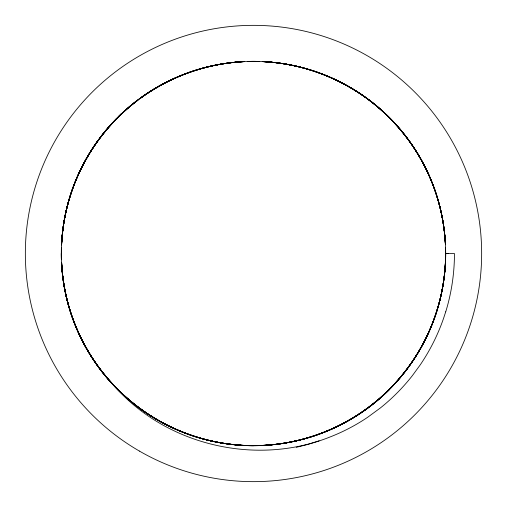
<?xml version="1.0" encoding="UTF-8"?>
<svg xmlns="http://www.w3.org/2000/svg" width="507" height="507" viewBox="0 0 507 507"><rect width="100%" height="100%" fill="white"/><g stroke="black" fill="none" stroke-linecap="round" stroke-linejoin="round"><path stroke-width="0.76" d="M445.697 311.83L443.65 318.111A198.009 198.009 0 0 1 420.202 364.913L412.362 375.649A196.241 196.241 0 0 1 380.288 408.021L367.474 417.407A192.001 192.001 0 0 1 329.563 437.167C255.832 466.465 165.39 445.216 113.403 384.971M113.41 122.016L116.483 118.625M118.638 116.388L121.401 113.562M319.125 440.83L307.825 444.411L296.335 447.313M446.027 253.5L445.628 253.5A192.128 192.128 0 0 1 157.436 419.885A192.128 192.128 0 0 1 157.436 87.115A192.128 192.128 0 0 1 445.628 253.5L448.41 253.519M444.069 228.815A192.28 192.159 -25.8 0 1 445.444 244.304M445.583 247.841A192.28 192.159 -25.8 0 1 445.666 253.5A192.28 192.153 26.9 0 1 444.069 278.197M113.353 385.022A192.337 192.229 -45.5 0 1 63.147 279.351A192.337 192.229 37.4 0 0 117.668 389.319M62.805 229.982A192.337 192.229 45.1 0 0 61.607 244.07A192.337 192.229 -45.5 0 1 105.025 131.643A192.337 192.229 80.8 0 1 139.057 99.188A192.337 192.229 51.6 0 0 104.974 131.598A192.337 192.229 37.4 0 0 61.62 244.07A192.337 192.229 -89 0 1 62.874 229.988M97.306 141.447A192.337 192.229 45.1 0 0 63.109 227.643A192.337 192.229 -89 0 1 117.599 117.599A192.337 192.229 47.2 0 1 138.981 99.074M100.107 137.631A192.337 192.229 45.1 0 1 112.243 123.087M253.5 445.704A192.337 192.229 80.5 0 0 445.596 253.5A192.337 192.229 7.6 0 0 445.583 248.785M389.332 117.681A192.337 192.229 7.6 0 1 407.793 139.076A192.337 192.229 47.2 0 0 262.93 61.607A192.337 192.229 -87.2 0 1 277.018 62.811A192.337 192.229 -48.2 0 0 262.93 61.632M140.946 97.781A192.337 192.229 51.6 0 1 244.311 61.607M247.841 61.474A192.337 192.229 51.6 0 1 253.5 61.391A192.337 192.229 -49.6 0 1 259.166 61.474M262.702 61.569A192.337 192.229 -81.1 0 1 366.048 97.8A192.337 192.229 -87.2 0 0 279.357 63.115A192.337 192.229 -48.2 0 1 366.067 97.781A192.337 192.229 -49.6 0 0 262.702 61.607M259.166 61.429A192.337 192.229 -81.1 0 0 253.506 61.347A192.337 192.229 80.8 0 0 247.841 61.429M444.683 234.684A192.337 192.229 -36.9 0 0 402.026 131.611A192.337 192.229 -49.6 0 0 367.962 99.182A192.337 192.229 -48.2 0 1 389.376 117.624A192.337 192.229 -42.5 0 1 407.831 139.051M444.702 234.678A192.337 192.229 3.1 0 1 445.393 244.076A192.337 192.229 -42.5 0 0 444.157 229.988A192.337 192.229 7.6 0 1 445.406 244.07A192.337 192.229 3.3 0 0 444.702 234.678A192.337 192.229 -8.1 0 0 402.007 131.63A192.337 192.229 -81.1 0 0 367.949 99.195A192.337 192.229 -87.2 0 1 389.344 117.656M445.697 253.5A192.337 192.229 -3.8 0 1 253.5 445.602M409.225 140.952A192.337 192.229 -42.5 0 1 443.853 227.649A192.337 192.229 7.6 0 0 409.181 140.978A192.337 192.229 47.2 0 1 443.885 227.409M445.539 248.785A192.337 192.229 -42.5 0 1 445.596 253.5A192.337 192.229 41.9 0 1 389.37 389.37A192.337 192.229 -6.6 0 0 445.64 253.5A192.337 192.229 3.3 0 0 445.571 248.785A192.337 192.229 3.1 0 1 445.628 253.5L454.456 253.538A199.441 199.441 0 0 1 445.729 311.837M140.883 97.68A192.337 192.229 47.2 0 1 227.643 63.09M229.982 62.786A192.337 192.229 47.2 0 1 244.07 61.588A192.337 192.229 -87.2 0 0 234.678 62.279A192.337 192.229 82 0 0 140.008 98.485M61.537 262.696A192.337 192.229 47.6 0 0 389.465 389.477A192.337 192.229 -9.5 0 1 61.48 262.696M61.398 259.159A192.337 192.229 47.6 0 1 61.309 253.5A192.337 192.229 1 0 1 61.385 247.98M61.505 244.837A192.337 192.229 1 0 1 97.807 140.959M140.033 98.516A192.337 192.229 1 0 1 234.684 62.342A192.337 192.229 -48.2 0 1 244.076 61.639M248.785 61.467A192.337 192.229 -48.2 0 1 258.215 61.461M61.404 253.487A192.337 192.229 82 0 1 61.486 247.986M61.607 244.843A192.337 192.229 82 0 1 97.826 140.971M61.341 259.159A192.337 192.229 -9.5 0 1 61.252 253.5M140.959 97.8A192.337 192.229 80.8 0 1 244.311 61.569M272.322 444.683A192.337 192.229 -55.3 0 1 117.63 389.37M375.37 402.007A192.337 192.229 82.3 0 1 272.322 444.715M444.024 278.191A192.337 192.229 41.4 0 1 375.395 402.038M139.425 451.084A228.15 228.15 0 0 0 481.65 253.5A228.15 228.15 0 0 0 139.425 55.916A228.15 228.15 0 0 0 139.425 451.084M61.639 262.93A192.337 192.229 -45.5 0 0 62.843 277.012A192.337 192.229 37.4 0 1 61.632 262.93A192.337 192.229 45.1 0 0 253.487 445.723A192.337 192.229 -89 0 1 61.67 262.918M61.474 248.785A192.337 192.229 -45.5 0 0 61.467 258.215A192.337 192.229 37.4 0 1 61.448 248.785A192.337 192.229 -89 0 0 61.493 258.209A192.337 192.229 45.1 0 1 61.436 248.785M258.215 61.429A192.337 192.229 47.2 0 0 248.785 61.417A192.337 192.229 -87.2 0 1 258.215 61.417M137.201 100.633A192.337 192.229 1 0 0 99.201 139.057A192.337 192.229 82 0 1 137.175 100.601"/></g></svg>
